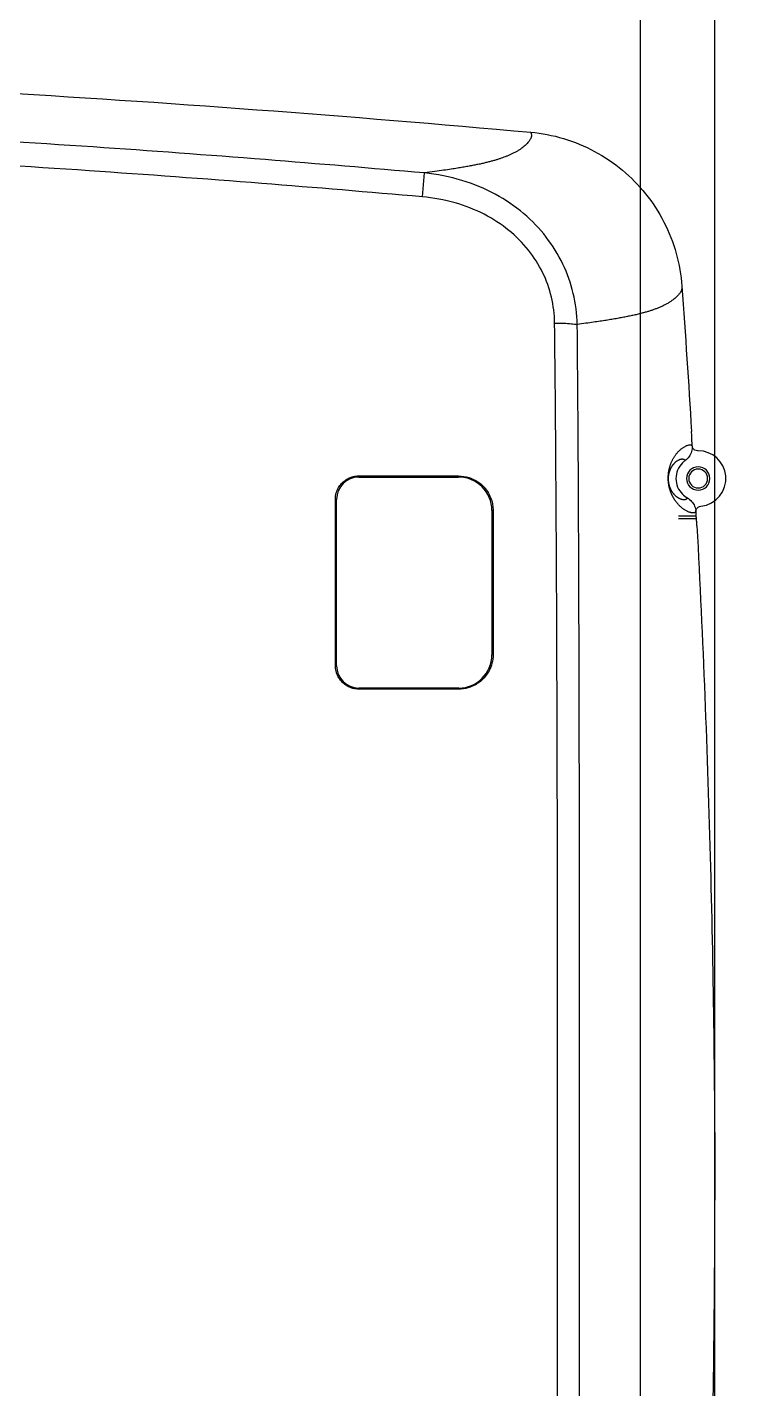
# Model space of a CAD drawing. Header units: millimetres. Extents: x 238075 to 303070, y -258150 to -205841.
# Drawn here: x 254818.7 to 254948.8, y -228155.2 to -227909.9 of the extents above; entities that cross this region are included whole.
import ezdxf

# ---------------------------------------------------------------- set-up
doc = ezdxf.new("R2010")
doc.units = ezdxf.units.MM
doc.header["$LTSCALE"] = 200
doc.layers.add('L4', color=4, linetype='Continuous')
doc.layers.add('아파트', color=253, linetype='Continuous')

msp = doc.modelspace()

# ---------------------------------------------------------------- linework, layer by layer
at = {"layer": 'L4'}
for p, q in [((254942.64, -229171.22), (254942.64, -227771.22)), ((254929.24, -229146.22), (254929.24, -227796.22)), ((254942.64, -229146.22), (254942.64, -227796.22)), ((254889.92, -227940.47), (254890.3, -227936.17)), ((254938.54, -227985.36), (254938.54, -227985.28)), ((254939.64, -227986.22), (254939.54, -227986.22)), ((254878.46, -227990.97), (254896.46, -227990.97)), ((254874.25, -228024.96), (254874.25, -227994.96)), ((254874.46, -228024.97), (254874.46, -227994.97)), ((254902.46, -227996.97), (254902.46, -228022.97)), ((254902.67, -227996.96), (254902.67, -228022.96)), ((254936.08, -227998.42), (254939.14, -227998.42)), ((254936.1, -227997.93), (254939.12, -227997.93)), ((254939.22, -227997.25), (254939.22, -227997.17)), ((254939.23, -227997.25), (254939.25, -227997.25)), ((254896.46, -228028.97), (254878.46, -228028.97))]:
    msp.add_line(p, q, dxfattribs=at)
for points in [[(254810.62, -227921.48), (254843.6, -227923.41), (254876.56, -227925.86), (254909.47, -227928.83)], [(254830.57, -227931.49), (254819.44, -227930.74), (254808.31, -227930.06), (254797.18, -227929.46)], [(254909.51, -227929.8), (254909.5, -227929.85), (254909.48, -227929.9), (254909.45, -227929.95)], [(254909.47, -227928.83), (254911.46, -227929.01), (254913.43, -227929.39), (254915.34, -227929.96)], [(254909.47, -227928.83), (254909.49, -227928.89), (254909.5, -227928.94), (254909.52, -227928.99)], [(254909.55, -227929.68), (254909.54, -227929.72), (254909.53, -227929.76), (254909.51, -227929.8)], [(254909.52, -227928.99), (254909.53, -227929.04), (254909.54, -227929.09), (254909.55, -227929.14)], [(254909.55, -227929.14), (254909.56, -227929.2), (254909.57, -227929.25), (254909.57, -227929.3)], [(254909.57, -227929.57), (254909.56, -227929.61), (254909.55, -227929.64), (254909.55, -227929.68)], [(254909.57, -227929.3), (254909.58, -227929.36), (254909.58, -227929.42), (254909.58, -227929.48)], [(254909.58, -227929.48), (254909.57, -227929.51), (254909.57, -227929.54), (254909.57, -227929.57)], [(254861.58, -227933.77), (254851.25, -227932.95), (254840.91, -227932.19), (254830.57, -227931.49)], [(254907.06, -227932.22), (254906.9, -227932.31), (254906.73, -227932.41), (254906.56, -227932.5)], [(254907.53, -227931.92), (254907.38, -227932.02), (254907.22, -227932.12), (254907.06, -227932.22)], [(254907.94, -227931.63), (254907.81, -227931.73), (254907.67, -227931.83), (254907.53, -227931.92)], [(254908.29, -227931.36), (254908.17, -227931.45), (254908.06, -227931.54), (254907.94, -227931.63)], [(254908.58, -227931.09), (254908.49, -227931.18), (254908.39, -227931.27), (254908.29, -227931.36)], [(254908.84, -227930.83), (254908.76, -227930.92), (254908.67, -227931), (254908.58, -227931.09)], [(254909.06, -227930.57), (254908.99, -227930.66), (254908.92, -227930.74), (254908.84, -227930.83)], [(254909.24, -227930.33), (254909.18, -227930.41), (254909.12, -227930.49), (254909.06, -227930.57)], [(254909.37, -227930.12), (254909.33, -227930.19), (254909.28, -227930.26), (254909.24, -227930.33)], [(254909.45, -227929.95), (254909.43, -227930.01), (254909.4, -227930.06), (254909.37, -227930.12)], [(254915.34, -227929.96), (254917.29, -227930.54), (254919.18, -227931.32), (254920.97, -227932.28)], [(254920.97, -227932.28), (254922.75, -227933.24), (254924.44, -227934.38), (254925.99, -227935.67)], [(254829.84, -227935.77), (254818.7, -227935.02), (254807.55, -227934.34), (254796.39, -227933.73)], [(254890.3, -227936.17), (254880.73, -227935.33), (254871.16, -227934.53), (254861.58, -227933.77)], [(254899.76, -227934.67), (254899.5, -227934.73), (254899.24, -227934.78), (254898.97, -227934.83)], [(254900.51, -227934.51), (254900.26, -227934.57), (254900.01, -227934.62), (254899.76, -227934.67)], [(254901.22, -227934.35), (254900.98, -227934.41), (254900.75, -227934.46), (254900.51, -227934.51)], [(254901.88, -227934.19), (254901.66, -227934.24), (254901.44, -227934.3), (254901.22, -227934.35)], [(254902.5, -227934.02), (254902.3, -227934.08), (254902.09, -227934.13), (254901.88, -227934.19)], [(254903.09, -227933.86), (254902.89, -227933.91), (254902.7, -227933.97), (254902.5, -227934.02)], [(254903.63, -227933.69), (254903.45, -227933.75), (254903.27, -227933.8), (254903.09, -227933.86)], [(254904.14, -227933.52), (254903.97, -227933.58), (254903.8, -227933.64), (254903.63, -227933.69)], [(254904.62, -227933.35), (254904.46, -227933.41), (254904.3, -227933.47), (254904.14, -227933.52)], [(254905.09, -227933.17), (254904.94, -227933.23), (254904.78, -227933.29), (254904.62, -227933.35)], [(254905.57, -227932.97), (254905.41, -227933.04), (254905.25, -227933.11), (254905.09, -227933.17)], [(254906.06, -227932.75), (254905.9, -227932.82), (254905.74, -227932.9), (254905.57, -227932.97)], [(254906.56, -227932.5), (254906.4, -227932.58), (254906.23, -227932.67), (254906.06, -227932.75)], [(254860.99, -227938.06), (254850.61, -227937.24), (254840.23, -227936.48), (254829.84, -227935.77)], [(254892.18, -227935.91), (254891.55, -227936), (254890.92, -227936.09), (254890.3, -227936.17)], [(254897.05, -227937.5), (254894.85, -227936.83), (254892.58, -227936.39), (254890.3, -227936.17)], [(254893.76, -227935.69), (254893.23, -227935.76), (254892.71, -227935.84), (254892.18, -227935.91)], [(254895.1, -227935.49), (254894.65, -227935.56), (254894.21, -227935.62), (254893.76, -227935.69)], [(254896.25, -227935.31), (254895.86, -227935.37), (254895.48, -227935.43), (254895.1, -227935.49)], [(254897.24, -227935.14), (254896.91, -227935.2), (254896.58, -227935.25), (254896.25, -227935.31)], [(254898.14, -227934.98), (254897.84, -227935.04), (254897.54, -227935.09), (254897.24, -227935.14)], [(254898.97, -227934.83), (254898.7, -227934.88), (254898.42, -227934.93), (254898.14, -227934.98)], [(254925.99, -227935.67), (254927.52, -227936.95), (254928.92, -227938.37), (254930.16, -227939.92)], [(254889.92, -227940.47), (254880.28, -227939.63), (254870.64, -227938.82), (254860.99, -227938.06)], [(254903.07, -227940.01), (254901.15, -227938.97), (254899.13, -227938.13), (254897.05, -227937.5)], [(254895.83, -227941.55), (254893.9, -227941), (254891.91, -227940.64), (254889.92, -227940.47)], [(254901.08, -227943.62), (254899.4, -227942.76), (254897.64, -227942.07), (254895.83, -227941.55)], [(254908.18, -227943.49), (254906.6, -227942.16), (254904.88, -227940.99), (254903.07, -227940.01)], [(254930.16, -227939.92), (254931.43, -227941.5), (254932.54, -227943.21), (254933.46, -227945.01)], [(254905.51, -227946.52), (254904.14, -227945.41), (254902.65, -227944.44), (254901.08, -227943.62)], [(254912.25, -227947.74), (254911.05, -227946.19), (254909.68, -227944.76), (254908.18, -227943.49)], [(254909.03, -227950.07), (254907.99, -227948.76), (254906.8, -227947.58), (254905.51, -227946.52)], [(254933.46, -227945.01), (254934.39, -227946.82), (254935.14, -227948.72), (254935.68, -227950.68)], [(254915.25, -227952.59), (254914.42, -227950.87), (254913.42, -227949.25), (254912.25, -227947.74)], [(254911.6, -227954.11), (254910.9, -227952.68), (254910.03, -227951.32), (254909.03, -227950.07)], [(254935.68, -227950.68), (254936.22, -227952.6), (254936.56, -227954.58), (254936.7, -227956.56)], [(254913.19, -227958.53), (254912.82, -227957.01), (254912.29, -227955.52), (254911.6, -227954.11)], [(254917.12, -227957.87), (254916.69, -227956.05), (254916.06, -227954.28), (254915.25, -227952.59)], [(254936.7, -227956.56), (254937.33, -227965.28), (254937.91, -227974), (254938.44, -227982.73)], [(254936.7, -227956.56), (254936.71, -227956.61), (254936.71, -227956.67), (254936.71, -227956.72)], [(254936.71, -227956.72), (254936.71, -227956.77), (254936.71, -227956.82), (254936.71, -227956.87)], [(254913.76, -227963.21), (254913.74, -227961.64), (254913.55, -227960.06), (254913.19, -227958.53)], [(254917.84, -227963.46), (254917.8, -227961.59), (254917.56, -227959.7), (254917.12, -227957.87)], [(254935.1, -227959.03), (254934.97, -227959.12), (254934.85, -227959.21), (254934.72, -227959.3)], [(254935.42, -227958.77), (254935.32, -227958.86), (254935.21, -227958.94), (254935.1, -227959.03)], [(254935.71, -227958.51), (254935.62, -227958.6), (254935.52, -227958.68), (254935.42, -227958.77)], [(254935.96, -227958.26), (254935.88, -227958.35), (254935.79, -227958.43), (254935.71, -227958.51)], [(254936.17, -227958.03), (254936.1, -227958.11), (254936.03, -227958.19), (254935.96, -227958.26)], [(254936.33, -227957.83), (254936.28, -227957.9), (254936.22, -227957.96), (254936.17, -227958.03)], [(254936.45, -227957.65), (254936.41, -227957.71), (254936.37, -227957.77), (254936.33, -227957.83)], [(254936.53, -227957.51), (254936.5, -227957.56), (254936.48, -227957.61), (254936.45, -227957.65)], [(254936.59, -227957.39), (254936.57, -227957.43), (254936.55, -227957.47), (254936.53, -227957.51)], [(254936.63, -227957.28), (254936.62, -227957.32), (254936.61, -227957.35), (254936.59, -227957.39)], [(254936.66, -227957.19), (254936.65, -227957.22), (254936.64, -227957.25), (254936.63, -227957.28)], [(254936.7, -227957.02), (254936.69, -227957.08), (254936.68, -227957.13), (254936.66, -227957.19)], [(254936.71, -227956.87), (254936.71, -227956.92), (254936.7, -227956.97), (254936.7, -227957.02)], [(254928.45, -227961.7), (254928.2, -227961.76), (254927.94, -227961.81), (254927.69, -227961.87)], [(254929.16, -227961.53), (254928.92, -227961.58), (254928.69, -227961.64), (254928.45, -227961.7)], [(254929.81, -227961.35), (254929.59, -227961.41), (254929.37, -227961.47), (254929.16, -227961.53)], [(254930.42, -227961.18), (254930.21, -227961.24), (254930.01, -227961.3), (254929.81, -227961.35)], [(254930.98, -227961.01), (254930.79, -227961.07), (254930.61, -227961.13), (254930.42, -227961.18)], [(254931.53, -227960.82), (254931.35, -227960.89), (254931.17, -227960.95), (254930.98, -227961.01)], [(254932.08, -227960.62), (254931.9, -227960.69), (254931.72, -227960.76), (254931.53, -227960.82)], [(254932.64, -227960.4), (254932.45, -227960.48), (254932.27, -227960.55), (254932.08, -227960.62)], [(254933.2, -227960.15), (254933.01, -227960.24), (254932.83, -227960.32), (254932.64, -227960.4)], [(254933.75, -227959.88), (254933.57, -227959.97), (254933.39, -227960.06), (254933.2, -227960.15)], [(254934.27, -227959.58), (254934.1, -227959.69), (254933.93, -227959.78), (254933.75, -227959.88)], [(254934.72, -227959.3), (254934.57, -227959.4), (254934.42, -227959.49), (254934.27, -227959.58)], [(254913.76, -227963.21), (254914.31, -227963.21), (254914.85, -227963.22), (254915.4, -227963.24)], [(254914.17, -228021.91), (254914.1, -228002.34), (254913.98, -227982.78), (254913.76, -227963.21)], [(254915.4, -227963.24), (254915.87, -227963.26), (254916.34, -227963.28), (254916.81, -227963.33)], [(254916.81, -227963.33), (254917.16, -227963.36), (254917.5, -227963.4), (254917.84, -227963.46)], [(254919.4, -227963.25), (254918.88, -227963.32), (254918.36, -227963.4), (254917.84, -227963.46)], [(254918.17, -228022.07), (254918.12, -228002.53), (254918.03, -227983), (254917.84, -227963.46)], [(254920.76, -227963.06), (254920.31, -227963.13), (254919.86, -227963.19), (254919.4, -227963.25)], [(254921.96, -227962.88), (254921.56, -227962.94), (254921.16, -227963), (254920.76, -227963.06)], [(254923.06, -227962.72), (254922.69, -227962.77), (254922.33, -227962.83), (254921.96, -227962.88)], [(254924.09, -227962.55), (254923.75, -227962.61), (254923.4, -227962.66), (254923.06, -227962.72)], [(254925.07, -227962.38), (254924.75, -227962.44), (254924.42, -227962.49), (254924.09, -227962.55)], [(254926.01, -227962.21), (254925.7, -227962.27), (254925.39, -227962.32), (254925.07, -227962.38)], [(254926.88, -227962.04), (254926.59, -227962.1), (254926.3, -227962.15), (254926.01, -227962.21)], [(254927.69, -227961.87), (254927.42, -227961.93), (254927.15, -227961.98), (254926.88, -227962.04)], [(254938.47, -227983.22), (254938.46, -227983.06), (254938.45, -227982.89), (254938.44, -227982.73)], [(254938.49, -227983.58), (254938.48, -227983.46), (254938.48, -227983.34), (254938.47, -227983.22)], [(254938.5, -227983.73), (254938.5, -227983.68), (254938.49, -227983.63), (254938.49, -227983.58)], [(254938.51, -227983.88), (254938.5, -227983.83), (254938.5, -227983.78), (254938.5, -227983.73)], [(254936.06, -227986.37), (254936.11, -227986.32), (254936.17, -227986.26), (254936.23, -227986.21)], [(254936.23, -227986.21), (254936.28, -227986.15), (254936.34, -227986.1), (254936.4, -227986.04)], [(254936.4, -227986.04), (254936.46, -227985.99), (254936.52, -227985.94), (254936.58, -227985.89)], [(254936.58, -227985.89), (254936.64, -227985.84), (254936.71, -227985.79), (254936.77, -227985.74)], [(254936.77, -227985.74), (254936.84, -227985.7), (254936.9, -227985.65), (254936.97, -227985.61)], [(254936.97, -227985.61), (254937.03, -227985.57), (254937.1, -227985.52), (254937.16, -227985.49)], [(254937.16, -227985.49), (254937.23, -227985.45), (254937.3, -227985.41), (254937.37, -227985.38)], [(254937.37, -227985.38), (254937.43, -227985.35), (254937.5, -227985.32), (254937.56, -227985.29)], [(254937.56, -227985.29), (254937.63, -227985.27), (254937.69, -227985.24), (254937.76, -227985.22)], [(254937.76, -227985.22), (254937.81, -227985.2), (254937.87, -227985.19), (254937.93, -227985.18)], [(254937.93, -227985.18), (254937.99, -227985.17), (254938.04, -227985.16), (254938.1, -227985.16)], [(254938.1, -227985.16), (254938.15, -227985.16), (254938.2, -227985.16), (254938.24, -227985.16)], [(254938.24, -227985.16), (254938.29, -227985.17), (254938.33, -227985.18), (254938.37, -227985.2)], [(254938.37, -227985.2), (254938.41, -227985.21), (254938.44, -227985.24), (254938.47, -227985.26)], [(254938.54, -227985.36), (254938.56, -227985.7), (254938.53, -227986.04), (254938.43, -227986.36)], [(254938.47, -227985.26), (254938.5, -227985.29), (254938.52, -227985.33), (254938.54, -227985.36)], [(254938.5, -227984.19), (254938.51, -227984.14), (254938.51, -227984.09), (254938.51, -227984.03)], [(254938.51, -227984.34), (254938.51, -227984.29), (254938.5, -227984.24), (254938.5, -227984.19)], [(254938.51, -227984.03), (254938.51, -227983.98), (254938.51, -227983.93), (254938.51, -227983.88)], [(254938.53, -227984.7), (254938.53, -227984.58), (254938.52, -227984.46), (254938.51, -227984.34)], [(254938.56, -227985.19), (254938.55, -227985.03), (254938.54, -227984.86), (254938.53, -227984.7)], [(254938.69, -227985.76), (254938.6, -227985.61), (254938.55, -227985.45), (254938.54, -227985.28)], [(254939.05, -227986.1), (254938.9, -227986.02), (254938.78, -227985.9), (254938.69, -227985.76)], [(254939.54, -227986.22), (254939.37, -227986.22), (254939.2, -227986.18), (254939.05, -227986.1)], [(254944.61, -227990.74), (254944.37, -227988.18), (254942.21, -227986.22), (254939.64, -227986.22)], [(254934.62, -227988.78), (254934.65, -227988.72), (254934.67, -227988.65), (254934.69, -227988.58)], [(254934.69, -227988.58), (254934.72, -227988.52), (254934.74, -227988.45), (254934.77, -227988.39)], [(254934.77, -227988.39), (254934.8, -227988.33), (254934.82, -227988.26), (254934.85, -227988.2)], [(254934.85, -227988.2), (254934.88, -227988.14), (254934.91, -227988.07), (254934.94, -227988.01)], [(254934.94, -227988.01), (254934.97, -227987.95), (254935, -227987.89), (254935.03, -227987.83)], [(254935.03, -227987.83), (254935.06, -227987.76), (254935.1, -227987.7), (254935.13, -227987.64)], [(254935.13, -227987.64), (254935.17, -227987.58), (254935.2, -227987.52), (254935.24, -227987.46)], [(254935.13, -227988.72), (254935.16, -227988.68), (254935.19, -227988.65), (254935.22, -227988.61)], [(254935.22, -227988.61), (254935.25, -227988.57), (254935.28, -227988.54), (254935.31, -227988.5)], [(254935.24, -227987.46), (254935.28, -227987.4), (254935.31, -227987.33), (254935.35, -227987.27)], [(254935.31, -227988.5), (254935.35, -227988.46), (254935.38, -227988.43), (254935.42, -227988.39)], [(254935.35, -227987.27), (254935.39, -227987.21), (254935.43, -227987.15), (254935.48, -227987.09)], [(254935.42, -227988.39), (254935.45, -227988.36), (254935.49, -227988.32), (254935.52, -227988.29)], [(254935.48, -227987.09), (254935.52, -227987.03), (254935.56, -227986.97), (254935.61, -227986.91)], [(254935.52, -227988.29), (254935.56, -227988.26), (254935.6, -227988.22), (254935.64, -227988.19)], [(254935.61, -227986.91), (254935.65, -227986.85), (254935.7, -227986.79), (254935.75, -227986.73)], [(254935.64, -227988.19), (254935.68, -227988.16), (254935.72, -227988.13), (254935.76, -227988.1)], [(254935.75, -227986.73), (254935.8, -227986.67), (254935.85, -227986.61), (254935.9, -227986.55)], [(254935.76, -227988.1), (254935.8, -227988.07), (254935.84, -227988.04), (254935.88, -227988.01)], [(254935.88, -227988.01), (254935.92, -227987.98), (254935.97, -227987.96), (254936.01, -227987.93)], [(254935.9, -227986.55), (254935.95, -227986.49), (254936, -227986.43), (254936.06, -227986.37)], [(254936.81, -227988.39), (254936.44, -227988.76), (254936.14, -227989.21), (254935.94, -227989.69)], [(254936.01, -227987.93), (254936.05, -227987.91), (254936.1, -227987.88), (254936.14, -227987.86)], [(254936.14, -227987.86), (254936.19, -227987.84), (254936.23, -227987.82), (254936.28, -227987.8)], [(254936.28, -227987.8), (254936.33, -227987.79), (254936.37, -227987.77), (254936.42, -227987.75)], [(254936.42, -227987.75), (254936.46, -227987.74), (254936.51, -227987.73), (254936.56, -227987.72)], [(254936.56, -227987.72), (254936.6, -227987.71), (254936.64, -227987.71), (254936.69, -227987.7)], [(254936.69, -227987.7), (254936.73, -227987.7), (254936.77, -227987.7), (254936.82, -227987.7)], [(254937.3, -227987.98), (254937.13, -227988.1), (254936.96, -227988.24), (254936.81, -227988.39)], [(254936.82, -227987.7), (254936.86, -227987.7), (254936.9, -227987.71), (254936.94, -227987.71)], [(254936.94, -227987.71), (254936.97, -227987.72), (254937.01, -227987.73), (254937.04, -227987.75)], [(254937.04, -227987.75), (254937.08, -227987.76), (254937.11, -227987.78), (254937.14, -227987.8)], [(254937.14, -227987.8), (254937.17, -227987.82), (254937.2, -227987.85), (254937.23, -227987.88)], [(254937.23, -227987.88), (254937.26, -227987.91), (254937.28, -227987.94), (254937.3, -227987.98)], [(254938, -227987.27), (254937.81, -227987.54), (254937.57, -227987.78), (254937.3, -227987.98)], [(254938.43, -227986.36), (254938.34, -227986.69), (254938.19, -227987), (254938, -227987.27)], [(254878.46, -227990.97), (254876.25, -227990.97), (254874.46, -227992.76), (254874.46, -227994.97)], [(254875.98, -227991.56), (254876.19, -227991.41), (254876.41, -227991.28), (254876.63, -227991.17)], [(254876.63, -227991.17), (254876.84, -227991.07), (254877.05, -227990.99), (254877.27, -227990.92)], [(254877.27, -227990.92), (254877.47, -227990.87), (254877.68, -227990.82), (254877.89, -227990.79)], [(254877.89, -227990.79), (254878.08, -227990.77), (254878.27, -227990.75), (254878.46, -227990.75)], [(254878.46, -227990.86), (254878.45, -227990.91), (254878.42, -227990.97), (254878.46, -227990.97)], [(254878.46, -227990.75), (254878.46, -227990.79), (254878.46, -227990.82), (254878.46, -227990.86)], [(254878.46, -227990.75), (254880.49, -227990.75), (254882.53, -227990.75), (254884.56, -227990.75)], [(254884.56, -227990.75), (254886.56, -227990.75), (254888.56, -227990.75), (254890.56, -227990.75)], [(254890.56, -227990.75), (254892.53, -227990.75), (254894.5, -227990.75), (254896.46, -227990.75)], [(254896.46, -227990.75), (254897.1, -227990.75), (254897.75, -227990.86), (254898.36, -227991.05)], [(254896.46, -227990.75), (254896.46, -227990.79), (254896.46, -227990.82), (254896.46, -227990.86)], [(254896.46, -227990.86), (254896.47, -227990.91), (254896.5, -227990.97), (254896.46, -227990.97)], [(254902.46, -227996.97), (254902.46, -227993.66), (254899.77, -227990.97), (254896.46, -227990.97)], [(254898.36, -227991.05), (254898.9, -227991.23), (254899.42, -227991.48), (254899.9, -227991.79)], [(254934.24, -227990.94), (254934.24, -227990.87), (254934.24, -227990.81), (254934.25, -227990.75)], [(254934.24, -227991.12), (254934.24, -227991.06), (254934.24, -227991), (254934.24, -227990.94)], [(254934.24, -227991.31), (254934.24, -227991.25), (254934.24, -227991.19), (254934.24, -227991.12)], [(254934.25, -227990.75), (254934.25, -227990.68), (254934.25, -227990.62), (254934.26, -227990.55)], [(254934.26, -227990.55), (254934.26, -227990.49), (254934.27, -227990.42), (254934.28, -227990.36)], [(254934.28, -227990.36), (254934.28, -227990.3), (254934.29, -227990.23), (254934.3, -227990.17)], [(254934.28, -227991.15), (254934.29, -227991.11), (254934.29, -227991.07), (254934.29, -227991.03)], [(254934.28, -227991.27), (254934.28, -227991.23), (254934.28, -227991.19), (254934.28, -227991.15)], [(254934.29, -227991.03), (254934.29, -227990.99), (254934.29, -227990.94), (254934.3, -227990.9)], [(254934.3, -227990.17), (254934.31, -227990.1), (254934.32, -227990.04), (254934.33, -227989.97)], [(254934.3, -227990.9), (254934.3, -227990.86), (254934.31, -227990.82), (254934.31, -227990.78)], [(254934.31, -227990.78), (254934.31, -227990.74), (254934.32, -227990.7), (254934.33, -227990.66)], [(254934.33, -227989.97), (254934.34, -227989.91), (254934.35, -227989.84), (254934.36, -227989.78)], [(254934.33, -227990.66), (254934.33, -227990.61), (254934.34, -227990.57), (254934.35, -227990.53)], [(254934.35, -227990.53), (254934.35, -227990.49), (254934.36, -227990.45), (254934.37, -227990.41)], [(254934.36, -227989.78), (254934.37, -227989.71), (254934.39, -227989.65), (254934.4, -227989.58)], [(254934.37, -227990.41), (254934.38, -227990.36), (254934.39, -227990.32), (254934.4, -227990.28)], [(254934.4, -227989.58), (254934.41, -227989.51), (254934.43, -227989.45), (254934.45, -227989.38)], [(254934.4, -227990.28), (254934.41, -227990.24), (254934.42, -227990.2), (254934.43, -227990.15)], [(254934.43, -227990.15), (254934.44, -227990.11), (254934.45, -227990.07), (254934.46, -227990.03)], [(254934.45, -227989.38), (254934.46, -227989.32), (254934.48, -227989.25), (254934.5, -227989.18)], [(254934.46, -227990.03), (254934.48, -227989.99), (254934.49, -227989.94), (254934.5, -227989.9)], [(254934.5, -227989.18), (254934.52, -227989.12), (254934.54, -227989.05), (254934.56, -227988.98)], [(254934.5, -227989.9), (254934.52, -227989.86), (254934.53, -227989.82), (254934.55, -227989.77)], [(254934.55, -227989.77), (254934.56, -227989.73), (254934.58, -227989.69), (254934.6, -227989.65)], [(254934.56, -227988.98), (254934.58, -227988.92), (254934.6, -227988.85), (254934.62, -227988.78)], [(254934.6, -227989.65), (254934.61, -227989.61), (254934.63, -227989.57), (254934.65, -227989.53)], [(254934.65, -227989.53), (254934.67, -227989.49), (254934.68, -227989.45), (254934.7, -227989.41)], [(254934.7, -227989.41), (254934.72, -227989.37), (254934.74, -227989.33), (254934.76, -227989.29)], [(254934.76, -227989.29), (254934.78, -227989.25), (254934.8, -227989.21), (254934.83, -227989.17)], [(254934.83, -227989.17), (254934.85, -227989.14), (254934.87, -227989.1), (254934.89, -227989.06)], [(254934.89, -227989.06), (254934.92, -227989.02), (254934.94, -227988.98), (254934.97, -227988.95)], [(254934.97, -227988.95), (254934.99, -227988.91), (254935.02, -227988.87), (254935.04, -227988.83)], [(254935.04, -227988.83), (254935.07, -227988.79), (254935.1, -227988.76), (254935.13, -227988.72)], [(254935.94, -227989.69), (254935.74, -227990.18), (254935.64, -227990.7), (254935.64, -227991.22)], [(254939.64, -227989.12), (254938.48, -227989.12), (254937.54, -227990.06), (254937.54, -227991.22)], [(254939.64, -227989.52), (254938.7, -227989.52), (254937.94, -227990.28), (254937.94, -227991.22)], [(254941.74, -227991.22), (254941.74, -227990.06), (254940.8, -227989.12), (254939.64, -227989.12)], [(254941.34, -227991.22), (254941.34, -227990.28), (254940.58, -227989.52), (254939.64, -227989.52)], [(254940.12, -227996.2), (254942.87, -227995.93), (254944.88, -227993.49), (254944.61, -227990.74)], [(254874.41, -227993.81), (254874.51, -227993.48), (254874.64, -227993.16), (254874.81, -227992.86)], [(254874.81, -227992.86), (254874.97, -227992.59), (254875.15, -227992.34), (254875.36, -227992.12)], [(254875.36, -227992.12), (254875.55, -227991.91), (254875.76, -227991.72), (254875.98, -227991.56)], [(254899.9, -227991.79), (254900.32, -227992.07), (254900.7, -227992.4), (254901.04, -227992.77)], [(254901.04, -227992.77), (254901.34, -227993.1), (254901.61, -227993.47), (254901.84, -227993.85)], [(254934.24, -227991.48), (254934.24, -227991.42), (254934.24, -227991.37), (254934.24, -227991.31)], [(254934.25, -227991.64), (254934.25, -227991.59), (254934.25, -227991.53), (254934.24, -227991.48)], [(254934.27, -227991.79), (254934.26, -227991.74), (254934.26, -227991.69), (254934.25, -227991.64)], [(254934.28, -227991.93), (254934.28, -227991.88), (254934.27, -227991.84), (254934.27, -227991.79)], [(254934.28, -227991.38), (254934.28, -227991.35), (254934.28, -227991.31), (254934.28, -227991.27)], [(254934.29, -227991.5), (254934.29, -227991.46), (254934.28, -227991.42), (254934.28, -227991.38)], [(254934.3, -227992.07), (254934.29, -227992.02), (254934.29, -227991.98), (254934.28, -227991.93)], [(254934.29, -227991.6), (254934.29, -227991.56), (254934.29, -227991.53), (254934.29, -227991.5)], [(254934.3, -227991.69), (254934.3, -227991.66), (254934.3, -227991.63), (254934.29, -227991.6)], [(254934.31, -227991.78), (254934.31, -227991.75), (254934.3, -227991.72), (254934.3, -227991.69)], [(254934.32, -227992.21), (254934.31, -227992.16), (254934.31, -227992.12), (254934.3, -227992.07)], [(254934.32, -227991.87), (254934.32, -227991.84), (254934.32, -227991.81), (254934.31, -227991.78)], [(254934.34, -227991.96), (254934.33, -227991.93), (254934.33, -227991.9), (254934.32, -227991.87)], [(254934.34, -227992.36), (254934.33, -227992.31), (254934.33, -227992.26), (254934.32, -227992.21)], [(254934.35, -227992.06), (254934.35, -227992.03), (254934.34, -227991.99), (254934.34, -227991.96)], [(254934.37, -227992.51), (254934.36, -227992.46), (254934.35, -227992.41), (254934.34, -227992.36)], [(254934.37, -227992.15), (254934.36, -227992.12), (254934.36, -227992.09), (254934.35, -227992.06)], [(254934.39, -227992.25), (254934.38, -227992.22), (254934.38, -227992.18), (254934.37, -227992.15)], [(254934.4, -227992.66), (254934.39, -227992.61), (254934.38, -227992.56), (254934.37, -227992.51)], [(254934.41, -227992.34), (254934.41, -227992.31), (254934.4, -227992.28), (254934.39, -227992.25)], [(254934.43, -227992.81), (254934.42, -227992.76), (254934.41, -227992.71), (254934.4, -227992.66)], [(254934.44, -227992.44), (254934.43, -227992.41), (254934.42, -227992.38), (254934.41, -227992.34)], [(254934.47, -227992.95), (254934.46, -227992.91), (254934.45, -227992.86), (254934.43, -227992.81)], [(254934.46, -227992.53), (254934.46, -227992.5), (254934.45, -227992.47), (254934.44, -227992.44)], [(254934.49, -227992.63), (254934.48, -227992.6), (254934.47, -227992.56), (254934.46, -227992.53)], [(254934.51, -227993.1), (254934.5, -227993.05), (254934.49, -227993), (254934.47, -227992.95)], [(254934.52, -227992.72), (254934.51, -227992.69), (254934.5, -227992.66), (254934.49, -227992.63)], [(254934.56, -227993.25), (254934.54, -227993.2), (254934.53, -227993.15), (254934.51, -227993.1)], [(254934.56, -227992.81), (254934.55, -227992.78), (254934.54, -227992.75), (254934.52, -227992.72)], [(254934.59, -227992.9), (254934.58, -227992.87), (254934.57, -227992.84), (254934.56, -227992.81)], [(254934.6, -227993.39), (254934.59, -227993.35), (254934.57, -227993.3), (254934.56, -227993.25)], [(254934.63, -227992.99), (254934.61, -227992.96), (254934.6, -227992.93), (254934.59, -227992.9)], [(254934.65, -227993.54), (254934.63, -227993.49), (254934.62, -227993.44), (254934.6, -227993.39)], [(254934.66, -227993.07), (254934.65, -227993.04), (254934.64, -227993.01), (254934.63, -227992.99)], [(254934.7, -227993.68), (254934.68, -227993.63), (254934.67, -227993.58), (254934.65, -227993.54)], [(254934.7, -227993.15), (254934.69, -227993.13), (254934.68, -227993.1), (254934.66, -227993.07)], [(254934.74, -227993.24), (254934.73, -227993.21), (254934.72, -227993.18), (254934.7, -227993.15)], [(254934.79, -227993.32), (254934.77, -227993.29), (254934.76, -227993.26), (254934.74, -227993.24)], [(254934.83, -227993.4), (254934.82, -227993.38), (254934.8, -227993.35), (254934.79, -227993.32)], [(254934.88, -227993.49), (254934.87, -227993.46), (254934.85, -227993.43), (254934.83, -227993.4)], [(254934.94, -227993.58), (254934.92, -227993.55), (254934.9, -227993.52), (254934.88, -227993.49)], [(254934.99, -227993.67), (254934.97, -227993.64), (254934.95, -227993.61), (254934.94, -227993.58)], [(254935.64, -227991.22), (254935.64, -227991.75), (254935.74, -227992.27), (254935.94, -227992.75)], [(254935.94, -227992.75), (254936.14, -227993.24), (254936.44, -227993.68), (254936.81, -227994.05)], [(254937.54, -227991.22), (254937.54, -227992.38), (254938.48, -227993.32), (254939.64, -227993.32)], [(254937.94, -227991.22), (254937.94, -227992.16), (254938.7, -227992.92), (254939.64, -227992.92)], [(254939.64, -227993.32), (254940.8, -227993.32), (254941.74, -227992.38), (254941.74, -227991.22)], [(254939.64, -227992.92), (254940.58, -227992.92), (254941.34, -227992.16), (254941.34, -227991.22)], [(254874.25, -227994.96), (254874.25, -227994.57), (254874.31, -227994.18), (254874.41, -227993.81)], [(254874.25, -227994.96), (254874.29, -227994.95), (254874.31, -227994.96), (254874.36, -227994.96)], [(254874.36, -227994.96), (254874.4, -227994.95), (254874.46, -227994.94), (254874.46, -227994.97)], [(254901.84, -227993.85), (254902.04, -227994.2), (254902.2, -227994.57), (254902.33, -227994.94)], [(254902.33, -227994.94), (254902.45, -227995.28), (254902.54, -227995.63), (254902.59, -227995.99)], [(254902.59, -227995.99), (254902.64, -227996.31), (254902.67, -227996.63), (254902.67, -227996.96)], [(254934.75, -227993.81), (254934.74, -227993.77), (254934.72, -227993.72), (254934.7, -227993.68)], [(254934.81, -227993.95), (254934.79, -227993.9), (254934.77, -227993.86), (254934.75, -227993.81)], [(254934.87, -227994.08), (254934.85, -227994.04), (254934.83, -227993.99), (254934.81, -227993.95)], [(254934.93, -227994.21), (254934.91, -227994.17), (254934.89, -227994.12), (254934.87, -227994.08)], [(254934.99, -227994.35), (254934.97, -227994.3), (254934.95, -227994.26), (254934.93, -227994.21)], [(254935.06, -227993.76), (254935.03, -227993.73), (254935.01, -227993.7), (254934.99, -227993.67)], [(254935.06, -227994.48), (254935.04, -227994.44), (254935.02, -227994.39), (254934.99, -227994.35)], [(254935.12, -227993.85), (254935.1, -227993.82), (254935.08, -227993.79), (254935.06, -227993.76)], [(254935.14, -227994.62), (254935.11, -227994.57), (254935.09, -227994.53), (254935.06, -227994.48)], [(254935.19, -227993.94), (254935.17, -227993.91), (254935.14, -227993.88), (254935.12, -227993.85)], [(254935.22, -227994.76), (254935.19, -227994.71), (254935.16, -227994.66), (254935.14, -227994.62)], [(254935.27, -227994.03), (254935.24, -227994), (254935.22, -227993.97), (254935.19, -227993.94)], [(254935.3, -227994.9), (254935.27, -227994.85), (254935.25, -227994.81), (254935.22, -227994.76)], [(254935.35, -227994.12), (254935.32, -227994.09), (254935.3, -227994.06), (254935.27, -227994.03)], [(254935.4, -227995.05), (254935.37, -227995), (254935.33, -227994.95), (254935.3, -227994.9)], [(254935.44, -227994.22), (254935.41, -227994.19), (254935.38, -227994.16), (254935.35, -227994.12)], [(254935.5, -227995.19), (254935.46, -227995.14), (254935.43, -227995.09), (254935.4, -227995.05)], [(254935.53, -227994.31), (254935.5, -227994.28), (254935.47, -227994.25), (254935.44, -227994.22)], [(254935.6, -227995.34), (254935.57, -227995.29), (254935.53, -227995.24), (254935.5, -227995.19)], [(254935.63, -227994.4), (254935.59, -227994.37), (254935.56, -227994.34), (254935.53, -227994.31)], [(254935.72, -227995.49), (254935.68, -227995.44), (254935.64, -227995.39), (254935.6, -227995.34)], [(254935.73, -227994.49), (254935.7, -227994.46), (254935.66, -227994.43), (254935.63, -227994.4)], [(254935.84, -227995.64), (254935.79, -227995.59), (254935.75, -227995.54), (254935.72, -227995.49)], [(254935.84, -227994.57), (254935.81, -227994.55), (254935.77, -227994.52), (254935.73, -227994.49)], [(254935.96, -227994.66), (254935.92, -227994.63), (254935.88, -227994.6), (254935.84, -227994.57)], [(254935.96, -227995.79), (254935.92, -227995.74), (254935.88, -227995.69), (254935.84, -227995.64)], [(254936.08, -227994.74), (254936.04, -227994.71), (254936, -227994.68), (254935.96, -227994.66)], [(254936.1, -227995.94), (254936.06, -227995.89), (254936.01, -227995.84), (254935.96, -227995.79)], [(254936.21, -227994.81), (254936.17, -227994.79), (254936.12, -227994.76), (254936.08, -227994.74)], [(254936.25, -227996.1), (254936.2, -227996.05), (254936.15, -227996), (254936.1, -227995.94)], [(254936.34, -227994.87), (254936.3, -227994.85), (254936.25, -227994.83), (254936.21, -227994.81)], [(254936.48, -227994.93), (254936.43, -227994.91), (254936.39, -227994.89), (254936.34, -227994.87)], [(254936.63, -227994.98), (254936.58, -227994.97), (254936.53, -227994.95), (254936.48, -227994.93)], [(254936.78, -227995.02), (254936.73, -227995.01), (254936.68, -227995), (254936.63, -227994.98)], [(254936.93, -227995.05), (254936.88, -227995.04), (254936.83, -227995.03), (254936.78, -227995.02)], [(254936.81, -227994.05), (254937.07, -227994.31), (254937.37, -227994.53), (254937.69, -227994.71)], [(254937.07, -227995.06), (254937.03, -227995.06), (254936.98, -227995.05), (254936.93, -227995.05)], [(254937.2, -227995.05), (254937.16, -227995.06), (254937.11, -227995.06), (254937.07, -227995.06)], [(254937.31, -227995.03), (254937.27, -227995.04), (254937.23, -227995.05), (254937.2, -227995.05)], [(254937.4, -227995), (254937.37, -227995.01), (254937.34, -227995.02), (254937.31, -227995.03)], [(254937.49, -227994.95), (254937.46, -227994.97), (254937.43, -227994.99), (254937.4, -227995)], [(254937.56, -227994.89), (254937.54, -227994.92), (254937.51, -227994.94), (254937.49, -227994.95)], [(254937.63, -227994.82), (254937.61, -227994.84), (254937.59, -227994.87), (254937.56, -227994.89)], [(254937.69, -227994.71), (254937.67, -227994.75), (254937.65, -227994.78), (254937.63, -227994.82)], [(254937.69, -227994.71), (254937.97, -227994.88), (254938.24, -227995.09), (254938.46, -227995.33)], [(254938.46, -227995.33), (254938.68, -227995.59), (254938.87, -227995.88), (254938.99, -227996.19)], [(254902.56, -227996.96), (254902.52, -227996.95), (254902.46, -227996.94), (254902.46, -227996.97)], [(254902.67, -227996.96), (254902.63, -227996.96), (254902.61, -227996.96), (254902.56, -227996.96)], [(254936.4, -227996.25), (254936.35, -227996.2), (254936.3, -227996.15), (254936.25, -227996.1)], [(254936.57, -227996.39), (254936.51, -227996.35), (254936.46, -227996.3), (254936.4, -227996.25)], [(254936.75, -227996.54), (254936.69, -227996.49), (254936.63, -227996.44), (254936.57, -227996.39)], [(254936.93, -227996.68), (254936.87, -227996.63), (254936.81, -227996.59), (254936.75, -227996.54)], [(254937.12, -227996.81), (254937.05, -227996.77), (254936.99, -227996.73), (254936.93, -227996.68)], [(254937.32, -227996.94), (254937.25, -227996.9), (254937.18, -227996.86), (254937.12, -227996.81)], [(254937.52, -227997.05), (254937.45, -227997.02), (254937.38, -227996.98), (254937.32, -227996.94)], [(254937.74, -227997.16), (254937.66, -227997.13), (254937.59, -227997.09), (254937.52, -227997.05)], [(254937.96, -227997.26), (254937.89, -227997.23), (254937.81, -227997.2), (254937.74, -227997.16)], [(254938.19, -227997.33), (254938.11, -227997.31), (254938.04, -227997.29), (254937.96, -227997.26)], [(254938.4, -227997.39), (254938.33, -227997.37), (254938.26, -227997.36), (254938.19, -227997.33)], [(254938.58, -227997.42), (254938.52, -227997.41), (254938.46, -227997.4), (254938.4, -227997.39)], [(254938.73, -227997.43), (254938.68, -227997.43), (254938.63, -227997.42), (254938.58, -227997.42)], [(254938.86, -227997.42), (254938.82, -227997.42), (254938.78, -227997.43), (254938.73, -227997.43)], [(254938.98, -227997.39), (254938.94, -227997.4), (254938.9, -227997.41), (254938.86, -227997.42)], [(254939.08, -227997.34), (254939.05, -227997.36), (254939.01, -227997.38), (254938.98, -227997.39)], [(254938.99, -227996.19), (254939.12, -227996.5), (254939.2, -227996.83), (254939.22, -227997.17)], [(254939.16, -227997.27), (254939.14, -227997.3), (254939.11, -227997.32), (254939.08, -227997.34)], [(254939.22, -227997.17), (254939.2, -227997.21), (254939.18, -227997.24), (254939.16, -227997.27)], [(254939.22, -227997.25), (254939.21, -227997.08), (254939.25, -227996.91), (254939.32, -227996.75)], [(254939.27, -227997.75), (254939.26, -227997.58), (254939.26, -227997.42), (254939.25, -227997.26)], [(254939.29, -227998.11), (254939.29, -227997.99), (254939.28, -227997.87), (254939.27, -227997.75)], [(254939.31, -227998.26), (254939.3, -227998.21), (254939.3, -227998.16), (254939.29, -227998.11)], [(254939.33, -227998.4), (254939.32, -227998.35), (254939.31, -227998.3), (254939.31, -227998.26)], [(254939.32, -227996.75), (254939.39, -227996.6), (254939.51, -227996.47), (254939.65, -227996.37)], [(254939.33, -227998.41), (254939.33, -227998.41), (254939.33, -227998.4), (254939.33, -227998.4)], [(254939.34, -227998.56), (254939.34, -227998.51), (254939.33, -227998.46), (254939.33, -227998.41)], [(254939.65, -227996.37), (254939.79, -227996.28), (254939.95, -227996.22), (254940.12, -227996.2)], [(254939.35, -227998.72), (254939.35, -227998.67), (254939.35, -227998.62), (254939.34, -227998.56)], [(254939.36, -227998.86), (254939.36, -227998.81), (254939.35, -227998.77), (254939.35, -227998.72)], [(254939.38, -227999.23), (254939.37, -227999.11), (254939.37, -227998.98), (254939.36, -227998.86)], [(254939.41, -227999.72), (254939.4, -227999.55), (254939.39, -227999.39), (254939.38, -227999.23)], [(254939.41, -227999.72), (254940.5, -228020.2), (254941.31, -228040.71), (254941.85, -228061.22)], [(254896.46, -228028.97), (254899.77, -228028.97), (254902.46, -228026.29), (254902.46, -228022.97)], [(254902.56, -228022.96), (254902.52, -228022.96), (254902.46, -228022.94), (254902.46, -228022.97)], [(254902.67, -228022.96), (254902.67, -228023.48), (254902.6, -228024.01), (254902.47, -228024.51)], [(254902.67, -228022.96), (254902.63, -228022.96), (254902.61, -228022.97), (254902.56, -228022.96)], [(254914.29, -228074.39), (254914.27, -228056.89), (254914.24, -228039.4), (254914.17, -228021.91)], [(254918.25, -228074.47), (254918.24, -228057), (254918.22, -228039.53), (254918.17, -228022.07)], [(254874.28, -228025.45), (254874.26, -228025.29), (254874.25, -228025.12), (254874.25, -228024.96)], [(254874.25, -228024.96), (254874.29, -228024.96), (254874.31, -228024.97), (254874.36, -228024.96)], [(254874.38, -228025.97), (254874.34, -228025.8), (254874.3, -228025.62), (254874.28, -228025.45)], [(254874.36, -228024.96), (254874.4, -228024.96), (254874.46, -228024.94), (254874.46, -228024.97)], [(254874.46, -228024.97), (254874.46, -228027.18), (254876.25, -228028.97), (254878.46, -228028.97)], [(254902.47, -228024.51), (254902.35, -228024.97), (254902.18, -228025.42), (254901.95, -228025.84)], [(254874.56, -228026.53), (254874.49, -228026.35), (254874.43, -228026.16), (254874.38, -228025.97)], [(254874.84, -228027.1), (254874.73, -228026.92), (254874.64, -228026.73), (254874.56, -228026.53)], [(254875.25, -228027.67), (254875.1, -228027.5), (254874.96, -228027.3), (254874.84, -228027.1)], [(254875.8, -228028.22), (254875.6, -228028.05), (254875.42, -228027.87), (254875.25, -228027.67)], [(254900.44, -228027.72), (254900.18, -228027.94), (254899.89, -228028.14), (254899.59, -228028.31)], [(254901.25, -228026.91), (254901.01, -228027.2), (254900.73, -228027.47), (254900.44, -228027.72)], [(254901.95, -228025.84), (254901.76, -228026.22), (254901.52, -228026.58), (254901.25, -228026.91)], [(254876.52, -228028.69), (254876.27, -228028.55), (254876.03, -228028.4), (254875.8, -228028.22)], [(254877.41, -228029.03), (254877.1, -228028.95), (254876.8, -228028.83), (254876.52, -228028.69)], [(254878.46, -228029.16), (254878.1, -228029.16), (254877.75, -228029.11), (254877.41, -228029.03)], [(254878.46, -228029.07), (254878.45, -228029.03), (254878.43, -228028.97), (254878.46, -228028.97)], [(254878.46, -228029.16), (254878.46, -228029.13), (254878.46, -228029.1), (254878.46, -228029.07)], [(254884.56, -228029.16), (254882.53, -228029.16), (254880.49, -228029.16), (254878.46, -228029.16)], [(254890.56, -228029.16), (254888.56, -228029.16), (254886.56, -228029.16), (254884.56, -228029.16)], [(254896.46, -228029.16), (254894.5, -228029.16), (254892.53, -228029.16), (254890.56, -228029.16)], [(254896.46, -228029.07), (254896.47, -228029.03), (254896.49, -228028.97), (254896.46, -228028.97)], [(254896.46, -228029.16), (254896.46, -228029.13), (254896.46, -228029.1), (254896.46, -228029.07)], [(254897.17, -228029.12), (254896.94, -228029.15), (254896.7, -228029.16), (254896.46, -228029.16)], [(254897.94, -228028.98), (254897.69, -228029.04), (254897.43, -228029.09), (254897.17, -228029.12)], [(254898.75, -228028.72), (254898.49, -228028.83), (254898.21, -228028.91), (254897.94, -228028.98)], [(254899.59, -228028.31), (254899.32, -228028.47), (254899.04, -228028.61), (254898.75, -228028.72)], [(254941.85, -228061.22), (254942.38, -228081.21), (254942.64, -228101.22), (254942.64, -228121.22)], [(254914.31, -228121.22), (254914.31, -228105.61), (254914.31, -228090), (254914.29, -228074.39)], [(254918.26, -228121.22), (254918.26, -228105.64), (254918.26, -228090.05), (254918.25, -228074.47)], [(254914.29, -228168.06), (254914.31, -228152.45), (254914.31, -228136.83), (254914.31, -228121.22)], [(254918.25, -228167.98), (254918.26, -228152.39), (254918.26, -228136.81), (254918.26, -228121.22)], [(254941.85, -228181.23), (254942.38, -228161.23), (254942.64, -228141.23), (254942.64, -228121.22)]]:
    msp.add_open_spline(points, degree=3, dxfattribs=at)
at = {"layer": '아파트'}
msp.add_circle((263075.37, -230841.08, 54985.43), 25000, dxfattribs=at)

doc.saveas('drawing.dxf')
